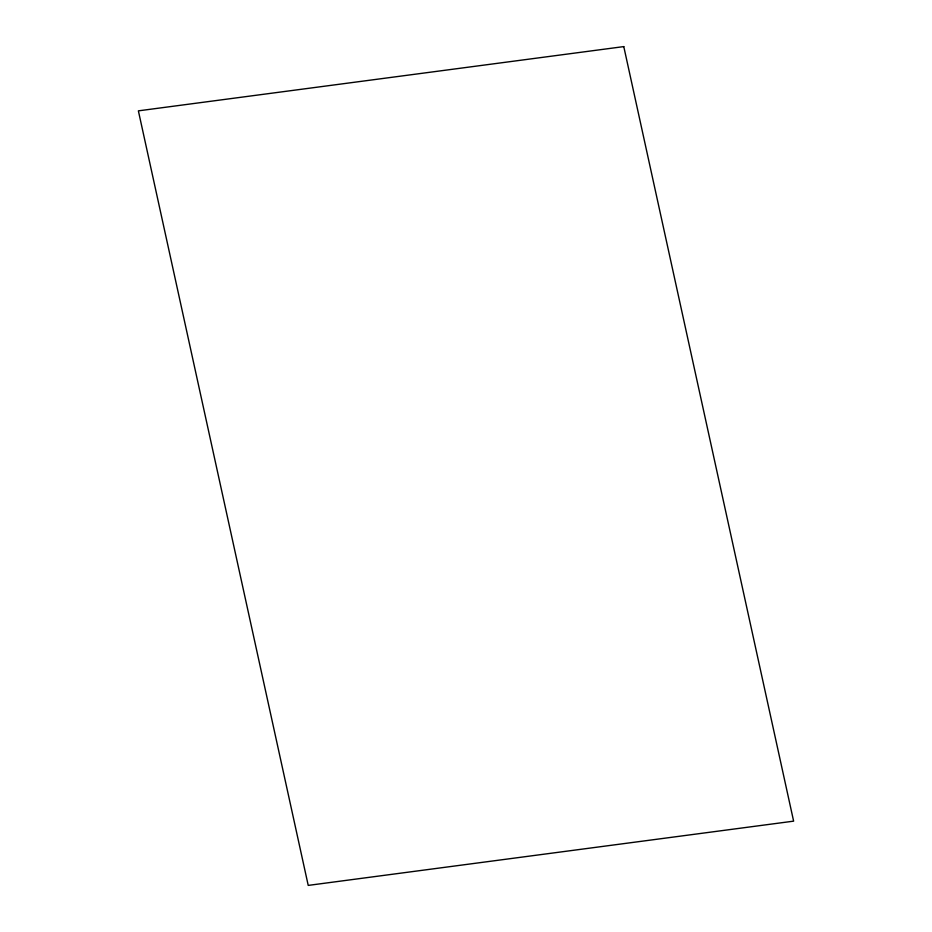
<?xml version="1.0" encoding="UTF-8"?>
<svg xmlns="http://www.w3.org/2000/svg" width="932" height="932" viewBox="0 0 932 932"><rect width="100%" height="100%" fill="white"/><g stroke="black" fill="none" stroke-linecap="round" stroke-linejoin="round"><path stroke-width="1.4" d="M623.776 46.6L138.379 110.85L308.224 885.4L793.621 821.15L623.776 46.6"/></g></svg>
